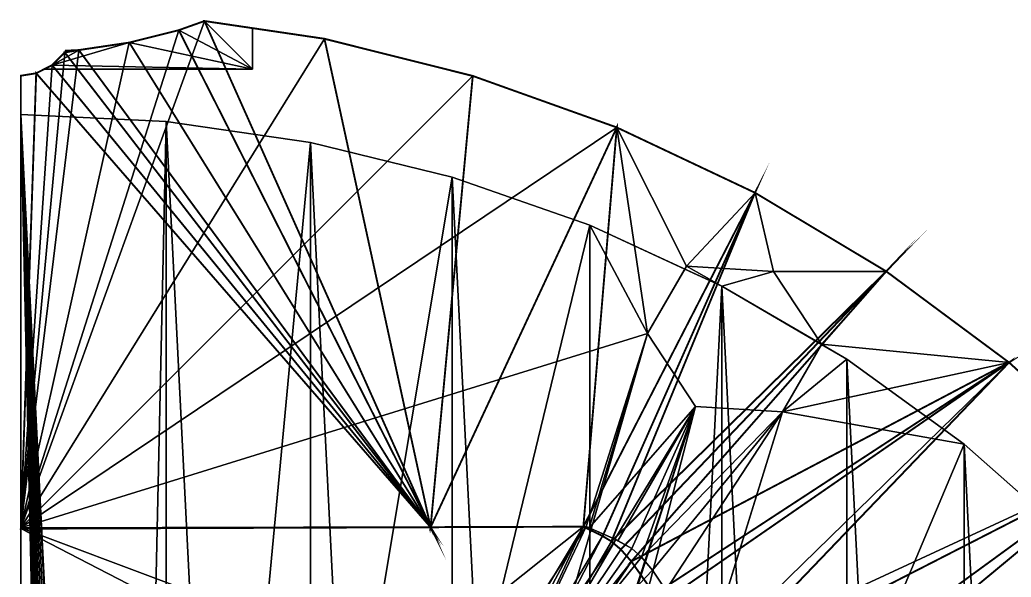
# Model space of a CAD drawing. Extents: x 4.6 to 28.8, y 0.1 to 46.7.
# Drawn here: x 4.85 to 19.71, y 38.3 to 46.66 of the extents above; entities that cross this region are included whole.
import ezdxf

# ---------------------------------------------------------------- set-up
doc = ezdxf.new("R2010")
doc.units = 0
doc.layers.get('0').update_dxf_attribs({"linetype": 'CONTINUOUS'})

msp = doc.modelspace()

# ---------------------------------------------------------------- linework, layer by layer
at = {"color": 252, "const_width": 0.0283}
for points in [[(7.235, 46.501), (7.62, 46.638), (11.008, 39.05), (7.235, 46.501)], [(9.418, 46.372), (11.008, 39.05), (7.62, 46.638), (9.418, 46.372)], [(6.494, 46.315), (7.235, 46.501), (11.008, 39.05), (6.494, 46.315)], [(11.64, 45.815), (11.008, 39.05), (9.418, 46.372), (11.64, 45.815)], [(5.541, 46.193), (5.738, 46.203), (5.528, 46.167), (5.541, 46.193)], [(5.738, 46.203), (11.008, 39.05), (5.528, 46.167), (5.738, 46.203)], [(6.494, 46.315), (11.008, 39.05), (5.738, 46.203), (6.494, 46.315)], [(5.338, 45.977), (5.528, 46.167), (11.008, 39.05), (5.338, 45.977)], [(5.099, 45.855), (5.338, 45.977), (11.008, 39.05), (5.099, 45.855)], [(4.868, 39.028), (5.099, 45.855), (11.008, 39.05), (4.868, 39.028)], [(4.868, 45.818), (5.099, 45.855), (4.868, 39.028), (4.868, 45.818)], [(13.798, 45.043), (11.008, 39.05), (11.64, 45.815), (13.798, 45.043)], [(11.008, 39.05), (13.798, 45.043), (13.297, 39.059), (11.008, 39.05)], [(15.869, 44.064), (13.297, 39.059), (13.798, 45.043), (15.869, 44.064)], [(13.297, 39.059), (15.869, 44.064), (13.586, 38.918), (13.297, 39.059)], [(13.586, 38.918), (15.869, 44.064), (13.717, 38.838), (13.586, 38.918)], [(15.869, 44.064), (17.835, 42.886), (13.717, 38.838), (15.869, 44.064)], [(13.858, 38.717), (13.717, 38.838), (17.835, 42.886), (13.858, 38.717)], [(14.016, 38.538), (13.858, 38.717), (17.835, 42.886), (14.016, 38.538)], [(17.835, 42.886), (19.675, 41.52), (14.016, 38.538), (17.835, 42.886)], [(14.361, 38.045), (14.016, 38.538), (19.675, 41.52), (14.361, 38.045)], [(14.454, 37.909), (19.675, 41.52), (15.136, 36.786), (14.454, 37.909)], [(14.361, 38.045), (19.675, 41.52), (14.454, 37.909), (14.361, 38.045)], [(21.373, 39.982), (15.136, 36.786), (19.675, 41.52), (21.373, 39.982)], [(15.695, 35.839), (21.373, 39.982), (15.922, 35.459), (15.695, 35.839)], [(15.136, 36.786), (21.373, 39.982), (15.695, 35.839), (15.136, 36.786)], [(22.912, 38.284), (15.922, 35.459), (21.373, 39.982), (22.912, 38.284)]]:
    msp.add_lwpolyline(points, dxfattribs=at)
at = {"color": 252}
for points in [[(7.235, 46.501, 85.616), (4.868, 39.043, 85.616), (7.62, 46.638, 85.616), (7.235, 46.501, 85.616)], [(9.418, 46.372, 85.616), (7.62, 46.638, 85.616), (4.868, 39.043, 85.616), (9.418, 46.372, 85.616)], [(6.494, 46.315, 85.616), (4.868, 39.043, 85.616), (7.235, 46.501, 85.616), (6.494, 46.315, 85.616)], [(6.494, 46.315, 16.324), (6.494, 46.315, 38.511), (7.235, 46.501, 38.511), (6.494, 46.315, 16.324)], [(6.494, 46.315, 77.834), (7.235, 46.501, 77.834), (8.338, 45.916, 77.834), (6.494, 46.315, 77.834)], [(7.235, 46.501, 85.616), (7.235, 46.501, 77.834), (6.494, 46.315, 85.616), (7.235, 46.501, 85.616)], [(6.494, 46.315, 77.834), (6.494, 46.315, 85.616), (7.235, 46.501, 77.834), (6.494, 46.315, 77.834)], [(6.494, 46.315, 69.268), (8.338, 45.916, 69.268), (7.235, 46.501, 69.268), (6.494, 46.315, 69.268)], [(6.494, 46.315, 16.324), (7.235, 46.501, 16.324), (8.338, 45.916, 16.324), (6.494, 46.315, 16.324)], [(6.494, 46.315, 16.324), (7.235, 46.501, 38.511), (7.235, 46.501, 16.324), (6.494, 46.315, 16.324)], [(6.494, 46.315, 7.758), (8.338, 45.916, 7.758), (7.235, 46.501, 7.758), (6.494, 46.315, 7.758)], [(6.494, 46.315, 0), (6.494, 46.315, 7.758), (7.235, 46.501, 0), (6.494, 46.315, 0)], [(7.235, 46.501, 7.758), (7.235, 46.501, 0), (6.494, 46.315, 7.758), (7.235, 46.501, 7.758)], [(6.494, 46.315, 69.268), (7.235, 46.501, 47.076), (6.494, 46.315, 47.076), (6.494, 46.315, 69.268)], [(6.494, 46.315, 47.076), (7.235, 46.501, 47.076), (8.338, 45.916, 47.076), (6.494, 46.315, 47.076)], [(6.494, 46.315, 38.511), (8.338, 45.916, 38.511), (7.235, 46.501, 38.511), (6.494, 46.315, 38.511)], [(7.235, 46.501, 69.268), (7.235, 46.501, 47.076), (6.494, 46.315, 69.268), (7.235, 46.501, 69.268)], [(7.235, 46.501, 77.834), (7.62, 46.638, 77.834), (8.338, 45.916, 77.834), (7.235, 46.501, 77.834)], [(7.235, 46.501, 77.834), (7.235, 46.501, 85.616), (7.62, 46.638, 85.616), (7.235, 46.501, 77.834)], [(7.235, 46.501, 77.834), (7.62, 46.638, 85.616), (7.62, 46.638, 77.834), (7.235, 46.501, 77.834)], [(7.235, 46.501, 69.268), (8.338, 45.916, 69.268), (7.62, 46.638, 69.268), (7.235, 46.501, 69.268)], [(7.235, 46.501, 16.324), (7.62, 46.638, 16.324), (8.338, 45.916, 16.324), (7.235, 46.501, 16.324)], [(7.235, 46.501, 38.511), (7.62, 46.638, 38.511), (7.235, 46.501, 16.324), (7.235, 46.501, 38.511)], [(7.62, 46.638, 16.324), (7.235, 46.501, 16.324), (7.62, 46.638, 38.511), (7.62, 46.638, 16.324)], [(7.235, 46.501, 7.758), (8.338, 45.916, 7.758), (7.62, 46.638, 7.758), (7.235, 46.501, 7.758)], [(7.235, 46.501, 0), (7.235, 46.501, 7.758), (7.62, 46.638, 7.758), (7.235, 46.501, 0)], [(7.62, 46.638, 7.758), (7.62, 46.638, 0), (7.235, 46.501, 0), (7.62, 46.638, 7.758)], [(7.62, 46.638, 69.268), (7.62, 46.638, 47.076), (7.235, 46.501, 47.076), (7.62, 46.638, 69.268)], [(7.235, 46.501, 47.076), (7.62, 46.638, 47.076), (8.338, 45.916, 47.076), (7.235, 46.501, 47.076)], [(7.235, 46.501, 38.511), (8.338, 45.916, 38.511), (7.62, 46.638, 38.511), (7.235, 46.501, 38.511)], [(7.235, 46.501, 47.076), (7.235, 46.501, 69.268), (7.62, 46.638, 69.268), (7.235, 46.501, 47.076)], [(8.338, 46.532, 38.511), (7.62, 46.638, 38.511), (8.338, 45.916, 38.511), (8.338, 46.532, 38.511)], [(7.62, 46.638, 38.511), (9.418, 46.372, 19.128), (7.62, 46.638, 16.324), (7.62, 46.638, 38.511)], [(8.338, 46.532, 16.324), (7.62, 46.638, 16.324), (9.418, 46.372, 19.128), (8.338, 46.532, 16.324)], [(9.418, 46.372, 0), (7.62, 46.638, 0), (8.338, 46.532, 7.758), (9.418, 46.372, 0)], [(7.62, 46.638, 7.758), (8.338, 46.532, 7.758), (7.62, 46.638, 0), (7.62, 46.638, 7.758)], [(9.418, 46.372, 85.616), (8.338, 46.532, 77.834), (7.62, 46.638, 85.616), (9.418, 46.372, 85.616)], [(7.62, 46.638, 77.834), (7.62, 46.638, 85.616), (8.338, 46.532, 77.834), (7.62, 46.638, 77.834)], [(7.62, 46.638, 69.268), (8.338, 46.532, 69.268), (9.418, 46.372, 51.008), (7.62, 46.638, 69.268)], [(8.338, 46.532, 77.834), (8.338, 45.916, 77.834), (7.62, 46.638, 77.834), (8.338, 46.532, 77.834)], [(8.338, 46.532, 69.268), (7.62, 46.638, 69.268), (8.338, 45.916, 69.268), (8.338, 46.532, 69.268)], [(8.338, 46.532, 16.324), (8.338, 45.916, 16.324), (7.62, 46.638, 16.324), (8.338, 46.532, 16.324)], [(8.338, 46.532, 7.758), (7.62, 46.638, 7.758), (8.338, 45.916, 7.758), (8.338, 46.532, 7.758)], [(7.62, 46.638, 69.268), (9.418, 46.372, 51.008), (7.62, 46.638, 47.076), (7.62, 46.638, 69.268)], [(8.338, 46.532, 47.076), (7.62, 46.638, 47.076), (9.418, 46.372, 51.008), (8.338, 46.532, 47.076)], [(8.338, 46.532, 38.511), (9.418, 46.372, 19.128), (7.62, 46.638, 38.511), (8.338, 46.532, 38.511)], [(8.338, 46.532, 47.076), (8.338, 45.916, 47.076), (7.62, 46.638, 47.076), (8.338, 46.532, 47.076)], [(8.338, 46.532, 16.324), (9.418, 46.372, 19.128), (8.338, 46.532, 7.758), (8.338, 46.532, 16.324)], [(9.418, 46.372, 0), (8.338, 46.532, 7.758), (9.418, 46.372, 19.128), (9.418, 46.372, 0)], [(9.418, 46.372, 51.008), (8.338, 46.532, 69.268), (9.418, 46.372, 85.616), (9.418, 46.372, 51.008)], [(8.338, 46.532, 77.834), (9.418, 46.372, 85.616), (8.338, 46.532, 69.268), (8.338, 46.532, 77.834)], [(8.338, 45.916, 77.834), (8.338, 46.532, 77.834), (8.338, 45.916, 69.268), (8.338, 45.916, 77.834)], [(8.338, 46.532, 69.268), (8.338, 45.916, 69.268), (8.338, 46.532, 77.834), (8.338, 46.532, 69.268)], [(8.338, 46.532, 7.758), (8.338, 45.916, 7.758), (8.338, 45.916, 16.324), (8.338, 46.532, 7.758)], [(8.338, 46.532, 7.758), (8.338, 45.916, 16.324), (8.338, 46.532, 16.324), (8.338, 46.532, 7.758)], [(8.338, 46.532, 38.511), (8.338, 46.532, 47.076), (9.418, 46.372, 51.008), (8.338, 46.532, 38.511)], [(9.418, 46.372, 19.128), (8.338, 46.532, 38.511), (9.418, 46.372, 51.008), (9.418, 46.372, 19.128)], [(8.338, 46.532, 38.511), (8.338, 45.916, 38.511), (8.338, 45.916, 47.076), (8.338, 46.532, 38.511)], [(8.338, 46.532, 38.511), (8.338, 45.916, 47.076), (8.338, 46.532, 47.076), (8.338, 46.532, 38.511)], [(11.64, 45.815, 85.616), (9.418, 46.372, 85.616), (4.868, 39.043, 85.616), (11.64, 45.815, 85.616)], [(9.418, 46.372, 0), (9.418, 46.372, 19.128), (11.64, 45.815, 0), (9.418, 46.372, 0)], [(9.418, 46.372, 85.616), (11.64, 45.815, 85.616), (9.418, 46.372, 51.008), (9.418, 46.372, 85.616)], [(11.64, 45.815, 85.616), (11.64, 45.815, 0), (9.418, 46.372, 51.008), (11.64, 45.815, 85.616)], [(9.418, 46.372, 19.128), (9.418, 46.372, 51.008), (11.64, 45.815, 0), (9.418, 46.372, 19.128)], [(6.494, 46.315, 85.616), (5.738, 46.203, 85.616), (4.868, 39.043, 85.616), (6.494, 46.315, 85.616)], [(5.738, 46.203, 85.616), (5.528, 46.167, 85.616), (4.868, 39.043, 85.616), (5.738, 46.203, 85.616)], [(5.738, 46.203, 38.511), (5.338, 45.977, 38.511), (6.494, 46.315, 38.511), (5.738, 46.203, 38.511)], [(8.338, 45.916, 77.834), (5.338, 45.977, 77.834), (6.494, 46.315, 77.834), (8.338, 45.916, 77.834)], [(6.494, 46.315, 77.834), (5.338, 45.977, 77.834), (5.738, 46.203, 77.834), (6.494, 46.315, 77.834)], [(8.338, 45.916, 69.268), (6.494, 46.315, 69.268), (5.338, 45.977, 69.268), (8.338, 45.916, 69.268)], [(5.738, 46.203, 69.268), (5.338, 45.977, 69.268), (6.494, 46.315, 69.268), (5.738, 46.203, 69.268)], [(5.738, 46.203, 16.324), (6.494, 46.315, 16.324), (5.338, 45.977, 16.324), (5.738, 46.203, 16.324)], [(8.338, 45.916, 16.324), (5.338, 45.977, 16.324), (6.494, 46.315, 16.324), (8.338, 45.916, 16.324)], [(8.338, 45.916, 7.758), (6.494, 46.315, 7.758), (5.338, 45.977, 7.758), (8.338, 45.916, 7.758)], [(5.738, 46.203, 7.758), (5.338, 45.977, 7.758), (6.494, 46.315, 7.758), (5.738, 46.203, 7.758)], [(8.338, 45.916, 47.076), (5.338, 45.977, 47.076), (6.494, 46.315, 47.076), (8.338, 45.916, 47.076)], [(6.494, 46.315, 47.076), (5.338, 45.977, 47.076), (5.738, 46.203, 47.076), (6.494, 46.315, 47.076)], [(8.338, 45.916, 38.511), (6.494, 46.315, 38.511), (5.338, 45.977, 38.511), (8.338, 45.916, 38.511)], [(5.528, 46.167, 77.834), (5.738, 46.203, 77.834), (5.338, 45.977, 77.834), (5.528, 46.167, 77.834)], [(5.528, 46.167, 69.268), (5.338, 45.977, 69.268), (5.738, 46.203, 69.268), (5.528, 46.167, 69.268)], [(5.528, 46.167, 16.324), (5.738, 46.203, 16.324), (5.338, 45.977, 16.324), (5.528, 46.167, 16.324)], [(5.528, 46.167, 7.758), (5.338, 45.977, 7.758), (5.738, 46.203, 7.758), (5.528, 46.167, 7.758)], [(5.528, 46.167, 47.076), (5.738, 46.203, 47.076), (5.338, 45.977, 47.076), (5.528, 46.167, 47.076)], [(5.528, 46.167, 38.511), (5.338, 45.977, 38.511), (5.738, 46.203, 38.511), (5.528, 46.167, 38.511)], [(5.738, 46.203, 85.616), (5.541, 46.193, 85.616), (5.528, 46.167, 85.616), (5.738, 46.203, 85.616)], [(5.528, 46.167, 77.834), (5.541, 46.193, 77.834), (5.738, 46.203, 77.834), (5.528, 46.167, 77.834)], [(5.541, 46.193, 69.268), (5.528, 46.167, 69.268), (5.738, 46.203, 69.268), (5.541, 46.193, 69.268)], [(5.541, 46.193, 16.324), (5.738, 46.203, 16.324), (5.528, 46.167, 16.324), (5.541, 46.193, 16.324)], [(5.541, 46.193, 7.758), (5.528, 46.167, 7.758), (5.738, 46.203, 7.758), (5.541, 46.193, 7.758)], [(5.528, 46.167, 47.076), (5.541, 46.193, 47.076), (5.738, 46.203, 47.076), (5.528, 46.167, 47.076)], [(5.541, 46.193, 38.511), (5.528, 46.167, 38.511), (5.738, 46.203, 38.511), (5.541, 46.193, 38.511)], [(5.541, 46.193, 85.616), (5.738, 46.203, 85.616), (5.541, 46.193, 77.834), (5.541, 46.193, 85.616)], [(5.738, 46.203, 77.834), (5.541, 46.193, 77.834), (5.738, 46.203, 85.616), (5.738, 46.203, 77.834)], [(5.541, 46.193, 38.511), (5.738, 46.203, 38.511), (5.541, 46.193, 16.324), (5.541, 46.193, 38.511)], [(5.738, 46.203, 16.324), (5.541, 46.193, 16.324), (5.738, 46.203, 38.511), (5.738, 46.203, 16.324)], [(5.541, 46.193, 0), (5.541, 46.193, 7.758), (5.738, 46.203, 7.758), (5.541, 46.193, 0)], [(5.541, 46.193, 0), (5.738, 46.203, 7.758), (5.738, 46.203, 0), (5.541, 46.193, 0)], [(5.541, 46.193, 69.268), (5.738, 46.203, 47.076), (5.541, 46.193, 47.076), (5.541, 46.193, 69.268)], [(5.738, 46.203, 47.076), (5.541, 46.193, 69.268), (5.738, 46.203, 69.268), (5.738, 46.203, 47.076)], [(6.494, 46.315, 38.511), (6.494, 46.315, 16.324), (5.738, 46.203, 38.511), (6.494, 46.315, 38.511)], [(5.738, 46.203, 16.324), (5.738, 46.203, 38.511), (6.494, 46.315, 16.324), (5.738, 46.203, 16.324)], [(5.738, 46.203, 77.834), (5.738, 46.203, 85.616), (6.494, 46.315, 77.834), (5.738, 46.203, 77.834)], [(5.738, 46.203, 85.616), (6.494, 46.315, 85.616), (6.494, 46.315, 77.834), (5.738, 46.203, 85.616)], [(6.494, 46.315, 0), (5.738, 46.203, 7.758), (6.494, 46.315, 7.758), (6.494, 46.315, 0)], [(5.738, 46.203, 0), (5.738, 46.203, 7.758), (6.494, 46.315, 0), (5.738, 46.203, 0)], [(5.738, 46.203, 69.268), (6.494, 46.315, 69.268), (5.738, 46.203, 47.076), (5.738, 46.203, 69.268)], [(6.494, 46.315, 47.076), (5.738, 46.203, 47.076), (6.494, 46.315, 69.268), (6.494, 46.315, 47.076)], [(5.338, 45.977, 85.616), (4.868, 39.043, 85.616), (5.528, 46.167, 85.616), (5.338, 45.977, 85.616)], [(5.338, 45.977, 85.616), (5.528, 46.167, 85.616), (5.338, 45.977, 77.834), (5.338, 45.977, 85.616)], [(5.528, 46.167, 77.834), (5.338, 45.977, 77.834), (5.528, 46.167, 85.616), (5.528, 46.167, 77.834)], [(5.338, 45.977, 38.511), (5.528, 46.167, 38.511), (5.338, 45.977, 16.324), (5.338, 45.977, 38.511)], [(5.528, 46.167, 38.511), (5.528, 46.167, 16.324), (5.338, 45.977, 16.324), (5.528, 46.167, 38.511)], [(5.528, 46.167, 7.758), (5.528, 46.167, 0), (5.338, 45.977, 7.758), (5.528, 46.167, 7.758)], [(5.338, 45.977, 7.758), (5.528, 46.167, 0), (5.338, 45.977, 0), (5.338, 45.977, 7.758)], [(5.338, 45.977, 47.076), (5.338, 45.977, 69.268), (5.528, 46.167, 69.268), (5.338, 45.977, 47.076)], [(5.528, 46.167, 69.268), (5.528, 46.167, 47.076), (5.338, 45.977, 47.076), (5.528, 46.167, 69.268)], [(5.528, 46.167, 77.834), (5.528, 46.167, 85.616), (5.541, 46.193, 77.834), (5.528, 46.167, 77.834)], [(5.541, 46.193, 85.616), (5.541, 46.193, 77.834), (5.528, 46.167, 85.616), (5.541, 46.193, 85.616)], [(5.541, 46.193, 38.511), (5.541, 46.193, 16.324), (5.528, 46.167, 38.511), (5.541, 46.193, 38.511)], [(5.528, 46.167, 16.324), (5.528, 46.167, 38.511), (5.541, 46.193, 16.324), (5.528, 46.167, 16.324)], [(5.528, 46.167, 0), (5.528, 46.167, 7.758), (5.541, 46.193, 0), (5.528, 46.167, 0)], [(5.541, 46.193, 7.758), (5.541, 46.193, 0), (5.528, 46.167, 7.758), (5.541, 46.193, 7.758)], [(5.541, 46.193, 69.268), (5.541, 46.193, 47.076), (5.528, 46.167, 47.076), (5.541, 46.193, 69.268)], [(5.541, 46.193, 69.268), (5.528, 46.167, 47.076), (5.528, 46.167, 69.268), (5.541, 46.193, 69.268)], [(5.099, 45.855, 85.616), (4.868, 39.043, 85.616), (5.338, 45.977, 85.616), (5.099, 45.855, 85.616)], [(5.338, 45.977, 69.268), (5.099, 45.855, 54.196), (5.218, 45.916, 69.268), (5.338, 45.977, 69.268)], [(5.338, 45.977, 38.511), (5.099, 45.855, 38.256), (5.218, 45.916, 38.511), (5.338, 45.977, 38.511)], [(5.099, 45.855, 85.616), (5.338, 45.977, 85.616), (5.218, 45.916, 77.834), (5.099, 45.855, 85.616)], [(5.338, 45.977, 16.324), (5.218, 45.916, 16.324), (5.099, 45.855, 38.256), (5.338, 45.977, 16.324)], [(5.099, 45.855, 0), (5.218, 45.916, 7.758), (5.338, 45.977, 0), (5.099, 45.855, 0)], [(5.338, 45.977, 47.076), (5.099, 45.855, 54.196), (5.338, 45.977, 69.268), (5.338, 45.977, 47.076)], [(5.338, 45.977, 16.324), (5.099, 45.855, 38.256), (5.338, 45.977, 38.511), (5.338, 45.977, 16.324)], [(5.218, 45.916, 47.076), (5.099, 45.855, 54.196), (5.338, 45.977, 47.076), (5.218, 45.916, 47.076)], [(5.099, 45.855, 54.196), (5.099, 45.855, 85.616), (5.218, 45.916, 69.268), (5.099, 45.855, 54.196)], [(5.218, 45.916, 7.758), (5.099, 45.855, 0), (5.218, 45.916, 16.324), (5.218, 45.916, 7.758)], [(5.218, 45.916, 77.834), (5.218, 45.916, 69.268), (5.099, 45.855, 85.616), (5.218, 45.916, 77.834)], [(5.099, 45.855, 54.196), (5.218, 45.916, 47.076), (5.099, 45.855, 38.256), (5.099, 45.855, 54.196)], [(5.099, 45.855, 38.256), (5.218, 45.916, 16.324), (5.099, 45.855, 0), (5.099, 45.855, 38.256)], [(5.218, 45.916, 38.511), (5.099, 45.855, 38.256), (5.218, 45.916, 47.076), (5.218, 45.916, 38.511)], [(5.218, 45.916, 77.834), (5.338, 45.977, 77.834), (8.338, 45.916, 77.834), (5.218, 45.916, 77.834)], [(5.338, 45.977, 77.834), (5.218, 45.916, 77.834), (5.338, 45.977, 85.616), (5.338, 45.977, 77.834)], [(8.338, 45.916, 69.268), (5.338, 45.977, 69.268), (5.218, 45.916, 69.268), (8.338, 45.916, 69.268)], [(5.218, 45.916, 16.324), (5.338, 45.977, 16.324), (8.338, 45.916, 16.324), (5.218, 45.916, 16.324)], [(8.338, 45.916, 7.758), (5.338, 45.977, 7.758), (5.218, 45.916, 7.758), (8.338, 45.916, 7.758)], [(5.338, 45.977, 7.758), (5.338, 45.977, 0), (5.218, 45.916, 7.758), (5.338, 45.977, 7.758)], [(5.218, 45.916, 47.076), (5.338, 45.977, 47.076), (8.338, 45.916, 47.076), (5.218, 45.916, 47.076)], [(8.338, 45.916, 38.511), (5.338, 45.977, 38.511), (5.218, 45.916, 38.511), (8.338, 45.916, 38.511)], [(8.338, 45.916, 77.834), (8.338, 45.916, 69.268), (5.218, 45.916, 77.834), (8.338, 45.916, 77.834)], [(5.218, 45.916, 69.268), (5.218, 45.916, 77.834), (8.338, 45.916, 69.268), (5.218, 45.916, 69.268)], [(5.218, 45.916, 16.324), (8.338, 45.916, 16.324), (5.218, 45.916, 7.758), (5.218, 45.916, 16.324)], [(8.338, 45.916, 7.758), (5.218, 45.916, 7.758), (8.338, 45.916, 16.324), (8.338, 45.916, 7.758)], [(8.338, 45.916, 38.511), (5.218, 45.916, 38.511), (5.218, 45.916, 47.076), (8.338, 45.916, 38.511)], [(8.338, 45.916, 38.511), (5.218, 45.916, 47.076), (8.338, 45.916, 47.076), (8.338, 45.916, 38.511)], [(5.099, 45.855, 54.196), (4.868, 45.818, 85.616), (5.099, 45.855, 85.616), (5.099, 45.855, 54.196)], [(5.099, 45.855, 0), (4.868, 45.818, 0), (5.099, 45.855, 38.256), (5.099, 45.855, 0)], [(4.868, 45.818, 85.616), (4.868, 39.043, 85.616), (5.099, 45.855, 85.616), (4.868, 45.818, 85.616)], [(5.099, 45.855, 38.256), (4.868, 45.818, 85.616), (5.099, 45.855, 54.196), (5.099, 45.855, 38.256)], [(4.868, 45.818, 85.616), (5.099, 45.855, 38.256), (4.868, 45.818, 0), (4.868, 45.818, 85.616)], [(4.868, 45.235, 83.671), (4.868, 39.043, 85.045), (4.868, 45.818, 85.616), (4.868, 45.235, 83.671)], [(4.868, 39.043, 85.616), (4.868, 45.818, 85.616), (4.868, 39.043, 85.045), (4.868, 39.043, 85.616)], [(4.868, 45.235, 1.943), (4.868, 45.818, 0), (4.868, 39.029, 0.784), (4.868, 45.235, 1.943)], [(4.868, 39.028, 0), (4.868, 39.029, 0.784), (4.868, 45.818, 0), (4.868, 39.028, 0)], [(4.868, 45.818, 85.616), (4.868, 45.818, 0), (4.868, 45.235, 83.671), (4.868, 45.818, 85.616)], [(4.868, 45.235, 1.943), (4.868, 45.235, 83.671), (4.868, 45.818, 0), (4.868, 45.235, 1.943)], [(13.798, 45.043, 85.616), (11.64, 45.815, 85.616), (4.868, 39.043, 85.616), (13.798, 45.043, 85.616)], [(13.798, 45.043, 85.616), (13.798, 45.043, 0), (11.64, 45.815, 85.616), (13.798, 45.043, 85.616)], [(11.64, 45.815, 85.616), (13.798, 45.043, 0), (11.64, 45.815, 0), (11.64, 45.815, 85.616)], [(4.868, 45.235, 83.671), (4.868, 45.235, 1.943), (7.047, 45.131, 83.671), (4.868, 45.235, 83.671)], [(4.868, 45.235, 83.671), (4.868, 1.707, 83.671), (4.868, 22.53, 85.045), (4.868, 45.235, 83.671)], [(4.868, 45.235, 83.671), (4.868, 22.53, 85.045), (4.868, 31.289, 85.045), (4.868, 45.235, 83.671)], [(4.868, 45.235, 83.671), (4.868, 31.289, 85.045), (4.868, 33.549, 85.045), (4.868, 45.235, 83.671)], [(4.868, 45.235, 83.671), (4.868, 33.549, 85.045), (4.868, 35.823, 85.045), (4.868, 45.235, 83.671)], [(4.868, 45.235, 83.671), (4.868, 35.823, 85.045), (4.868, 36.444, 85.045), (4.868, 45.235, 83.671)], [(4.868, 45.235, 83.671), (4.868, 36.444, 85.045), (4.868, 39.043, 85.045), (4.868, 45.235, 83.671)], [(4.868, 45.235, 1.943), (4.868, 39.029, 0.784), (4.868, 36.415, 0.784), (4.868, 45.235, 1.943)], [(4.868, 45.235, 1.943), (4.868, 36.415, 0.784), (4.868, 35.828, 0.784), (4.868, 45.235, 1.943)], [(4.868, 45.235, 1.943), (4.868, 35.828, 0.784), (4.868, 33.569, 0.784), (4.868, 45.235, 1.943)], [(4.868, 45.235, 1.943), (4.868, 33.569, 0.784), (4.868, 31.232, 0.784), (4.868, 45.235, 1.943)], [(4.868, 26.569, 0.784), (4.868, 24.373, 0.784), (4.868, 45.235, 1.943), (4.868, 26.569, 0.784)], [(4.868, 1.707, 1.943), (4.868, 45.235, 1.943), (4.868, 24.373, 0.784), (4.868, 1.707, 1.943)], [(4.868, 31.232, 0.784), (4.868, 26.569, 0.784), (4.868, 45.235, 1.943), (4.868, 31.232, 0.784)], [(4.868, 1.707, 1.943), (7.047, 1.811, 1.943), (4.868, 45.235, 1.943), (4.868, 1.707, 1.943)], [(4.868, 45.235, 1.943), (7.047, 1.811, 1.943), (7.047, 45.131, 1.943), (4.868, 45.235, 1.943)], [(7.047, 45.131, 1.943), (7.047, 45.131, 83.671), (4.868, 45.235, 1.943), (7.047, 45.131, 1.943)], [(5.912, 14.018, 83.671), (4.868, 45.235, 83.671), (6.014, 14.218, 83.671), (5.912, 14.018, 83.671)], [(6.127, 14.379, 83.671), (6.014, 14.218, 83.671), (4.868, 45.235, 83.671), (6.127, 14.379, 83.671)], [(6.247, 14.495, 83.671), (4.868, 45.235, 83.671), (6.372, 14.567, 83.671), (6.247, 14.495, 83.671)], [(4.868, 45.235, 83.671), (5.912, 14.018, 83.671), (5.821, 13.781, 83.671), (4.868, 45.235, 83.671)], [(5.683, 13.218, 83.671), (4.868, 45.235, 83.671), (5.744, 13.512, 83.671), (5.683, 13.218, 83.671)], [(5.821, 13.781, 83.671), (5.744, 13.512, 83.671), (4.868, 45.235, 83.671), (5.821, 13.781, 83.671)], [(4.868, 45.235, 83.671), (5.683, 13.218, 83.671), (5.638, 12.905, 83.671), (4.868, 45.235, 83.671)], [(4.868, 45.235, 83.671), (5.638, 12.905, 83.671), (5.611, 12.578, 83.671), (4.868, 45.235, 83.671)], [(4.868, 45.235, 83.671), (5.611, 12.578, 83.671), (5.602, 12.244, 83.671), (4.868, 45.235, 83.671)], [(4.868, 45.235, 83.671), (5.602, 12.244, 83.671), (4.868, 1.707, 83.671), (4.868, 45.235, 83.671)], [(4.868, 45.235, 83.671), (7.047, 45.131, 83.671), (6.372, 14.567, 83.671), (4.868, 45.235, 83.671)], [(6.247, 14.495, 83.671), (6.127, 14.379, 83.671), (4.868, 45.235, 83.671), (6.247, 14.495, 83.671)], [(4.868, 39.043, 85.616), (14.258, 41.952, 85.616), (13.798, 45.043, 85.616), (4.868, 39.043, 85.616)], [(7.047, 45.131, 83.671), (9.211, 44.817, 83.671), (6.372, 14.567, 83.671), (7.047, 45.131, 83.671)], [(9.211, 2.125, 1.943), (7.047, 45.131, 1.943), (7.047, 1.811, 1.943), (9.211, 2.125, 1.943)], [(7.047, 45.131, 1.943), (9.211, 2.125, 1.943), (9.211, 44.817, 1.943), (7.047, 45.131, 1.943)], [(9.211, 44.817, 1.943), (9.211, 44.817, 83.671), (7.047, 45.131, 1.943), (9.211, 44.817, 1.943)], [(7.047, 45.131, 83.671), (7.047, 45.131, 1.943), (9.211, 44.817, 83.671), (7.047, 45.131, 83.671)], [(15.869, 44.064, 0), (13.798, 45.043, 85.616), (15.869, 44.064, 85.616), (15.869, 44.064, 0)], [(13.798, 45.043, 85.616), (15.869, 44.064, 0), (13.798, 45.043, 0), (13.798, 45.043, 85.616)], [(14.843, 42.964, 85.616), (13.798, 45.043, 85.616), (14.258, 41.952, 85.616), (14.843, 42.964, 85.616)], [(15.869, 44.064, 85.616), (13.798, 45.043, 85.616), (14.843, 42.964, 85.616), (15.869, 44.064, 85.616)], [(9.211, 44.817, 83.671), (11.333, 44.298, 83.671), (6.372, 14.567, 83.671), (9.211, 44.817, 83.671)], [(9.211, 44.817, 1.943), (11.333, 2.644, 1.943), (11.333, 44.298, 1.943), (9.211, 44.817, 1.943)], [(11.333, 2.644, 1.943), (9.211, 44.817, 1.943), (9.211, 2.125, 1.943), (11.333, 2.644, 1.943)], [(11.333, 44.298, 1.943), (11.333, 44.298, 83.671), (9.211, 44.817, 1.943), (11.333, 44.298, 1.943)], [(9.211, 44.817, 83.671), (9.211, 44.817, 1.943), (11.333, 44.298, 83.671), (9.211, 44.817, 83.671)], [(11.333, 44.298, 83.671), (13.393, 43.579, 83.671), (6.372, 14.567, 83.671), (11.333, 44.298, 83.671)], [(13.393, 3.363, 1.943), (11.333, 44.298, 1.943), (11.333, 2.644, 1.943), (13.393, 3.363, 1.943)], [(11.333, 44.298, 1.943), (13.393, 3.363, 1.943), (13.393, 43.579, 1.943), (11.333, 44.298, 1.943)], [(11.333, 44.298, 83.671), (11.333, 44.298, 1.943), (13.393, 43.579, 1.943), (11.333, 44.298, 83.671)], [(11.333, 44.298, 83.671), (13.393, 43.579, 1.943), (13.393, 43.579, 83.671), (11.333, 44.298, 83.671)], [(14.843, 42.964, 85.616), (16.147, 42.886, 85.616), (15.869, 44.064, 85.616), (14.843, 42.964, 85.616)], [(15.869, 44.064, 85.616), (17.835, 42.886, 85.616), (15.869, 44.064, 0), (15.869, 44.064, 85.616)], [(17.835, 42.886, 0), (15.869, 44.064, 0), (17.835, 42.886, 85.616), (17.835, 42.886, 0)], [(17.835, 42.886, 85.616), (15.869, 44.064, 85.616), (16.147, 42.886, 85.616), (17.835, 42.886, 85.616)], [(14.258, 41.952, 83.671), (6.372, 14.567, 83.671), (13.393, 43.579, 83.671), (14.258, 41.952, 83.671)], [(14.818, 42.92, 83.671), (13.393, 43.579, 83.671), (14.818, 42.92, 83.288), (14.818, 42.92, 83.671)], [(14.818, 42.92, 83.671), (14.258, 41.952, 83.671), (13.393, 43.579, 83.671), (14.818, 42.92, 83.671)], [(13.393, 43.579, 1.943), (13.393, 3.363, 1.943), (15.37, 42.665, 1.943), (13.393, 43.579, 1.943)], [(13.393, 43.579, 83.671), (13.393, 43.579, 1.943), (14.818, 42.92, 83.288), (13.393, 43.579, 83.671)], [(15.37, 42.665, 1.943), (14.818, 42.92, 83.288), (13.393, 43.579, 1.943), (15.37, 42.665, 1.943)], [(14.843, 42.964, 85.616), (14.258, 41.952, 85.616), (14.818, 42.92, 83.671), (14.843, 42.964, 85.616)], [(14.843, 42.964, 83.288), (14.818, 42.92, 83.671), (14.818, 42.92, 83.288), (14.843, 42.964, 83.288)], [(14.818, 42.92, 83.288), (15.37, 42.665, 83.288), (14.843, 42.964, 83.288), (14.818, 42.92, 83.288)], [(14.843, 42.964, 83.288), (14.843, 42.964, 85.616), (14.818, 42.92, 83.671), (14.843, 42.964, 83.288)], [(16.147, 42.886, 83.288), (14.843, 42.964, 83.288), (15.37, 42.665, 83.288), (16.147, 42.886, 83.288)], [(16.147, 42.886, 83.288), (16.147, 42.886, 85.616), (14.843, 42.964, 85.616), (16.147, 42.886, 83.288)], [(16.147, 42.886, 83.288), (14.843, 42.964, 85.616), (14.843, 42.964, 83.288), (16.147, 42.886, 83.288)], [(14.258, 41.952, 83.671), (14.818, 42.92, 83.671), (14.258, 41.952, 85.616), (14.258, 41.952, 83.671)], [(15.37, 42.665, 1.943), (15.37, 42.665, 83.288), (14.818, 42.92, 83.288), (15.37, 42.665, 1.943)], [(16.867, 41.795, 83.288), (16.147, 42.886, 83.288), (15.37, 42.665, 83.288), (16.867, 41.795, 83.288)], [(16.867, 41.795, 85.616), (16.147, 42.886, 85.616), (16.867, 41.795, 83.288), (16.867, 41.795, 85.616)], [(16.147, 42.886, 83.288), (16.867, 41.795, 83.288), (16.147, 42.886, 85.616), (16.147, 42.886, 83.288)], [(16.147, 42.886, 85.616), (16.867, 41.795, 85.616), (17.835, 42.886, 85.616), (16.147, 42.886, 85.616)], [(19.675, 41.52, 85.616), (17.835, 42.886, 85.616), (16.867, 41.795, 85.616), (19.675, 41.52, 85.616)], [(17.835, 42.886, 0), (17.835, 42.886, 85.616), (19.675, 41.52, 0), (17.835, 42.886, 0)], [(19.675, 41.52, 85.616), (19.675, 41.52, 0), (17.835, 42.886, 85.616), (19.675, 41.52, 85.616)], [(15.37, 4.276, 1.943), (15.37, 42.665, 1.943), (13.393, 3.363, 1.943), (15.37, 4.276, 1.943)], [(15.37, 42.665, 1.943), (17.246, 5.374, 1.943), (17.246, 41.568, 1.943), (15.37, 42.665, 1.943)], [(17.246, 5.374, 1.943), (15.37, 42.665, 1.943), (15.37, 4.276, 1.943), (17.246, 5.374, 1.943)], [(15.37, 42.665, 83.288), (15.37, 42.665, 1.943), (16.865, 41.791, 83.288), (15.37, 42.665, 83.288)], [(16.865, 41.791, 83.288), (16.867, 41.795, 83.288), (15.37, 42.665, 83.288), (16.865, 41.791, 83.288)], [(17.246, 41.568, 1.943), (16.865, 41.791, 83.288), (15.37, 42.665, 1.943), (17.246, 41.568, 1.943)], [(4.868, 39.043, 85.616), (13.337, 39.059, 85.616), (14.258, 41.952, 85.616), (4.868, 39.043, 85.616)], [(14.978, 40.861, 83.671), (6.372, 14.567, 83.671), (14.258, 41.952, 83.671), (14.978, 40.861, 83.671)], [(13.337, 39.059, 85.616), (13.382, 39.039, 85.616), (14.258, 41.952, 85.616), (13.337, 39.059, 85.616)], [(14.978, 40.861, 85.616), (14.258, 41.952, 85.616), (13.382, 39.039, 85.616), (14.978, 40.861, 85.616)], [(14.258, 41.952, 83.671), (14.258, 41.952, 85.616), (14.978, 40.861, 85.616), (14.258, 41.952, 83.671)], [(14.258, 41.952, 83.671), (14.978, 40.861, 85.616), (14.978, 40.861, 83.671), (14.258, 41.952, 83.671)], [(16.867, 41.795, 85.616), (16.865, 41.791, 83.671), (16.283, 40.782, 85.616), (16.867, 41.795, 85.616)], [(16.867, 41.795, 85.616), (16.283, 40.782, 85.616), (19.675, 41.52, 85.616), (16.867, 41.795, 85.616)], [(16.865, 41.791, 83.671), (17.246, 41.568, 83.671), (16.283, 40.782, 83.671), (16.865, 41.791, 83.671)], [(16.283, 40.782, 83.671), (16.283, 40.782, 85.616), (16.865, 41.791, 83.671), (16.283, 40.782, 83.671)], [(16.867, 41.795, 83.288), (16.865, 41.791, 83.288), (16.865, 41.791, 83.671), (16.867, 41.795, 83.288)], [(16.867, 41.795, 85.616), (16.867, 41.795, 83.288), (16.865, 41.791, 83.671), (16.867, 41.795, 85.616)], [(17.246, 41.568, 1.943), (17.246, 41.568, 83.671), (16.865, 41.791, 83.288), (17.246, 41.568, 1.943)], [(16.865, 41.791, 83.671), (16.865, 41.791, 83.288), (17.246, 41.568, 83.671), (16.865, 41.791, 83.671)], [(19.675, 41.52, 85.616), (16.283, 40.782, 85.616), (15.139, 37.09, 85.616), (19.675, 41.52, 85.616)], [(21.373, 39.982, 85.616), (19.675, 41.52, 85.616), (15.139, 37.09, 85.616), (21.373, 39.982, 85.616)], [(19.004, 40.295, 83.671), (16.283, 40.782, 83.671), (17.246, 41.568, 83.671), (19.004, 40.295, 83.671)], [(19.004, 6.647, 1.943), (17.246, 41.568, 1.943), (17.246, 5.374, 1.943), (19.004, 6.647, 1.943)], [(17.246, 41.568, 1.943), (19.004, 40.295, 83.671), (17.246, 41.568, 83.671), (17.246, 41.568, 1.943)], [(17.246, 41.568, 1.943), (19.004, 40.295, 1.943), (19.004, 40.295, 83.671), (17.246, 41.568, 1.943)], [(17.246, 41.568, 1.943), (19.004, 6.647, 1.943), (19.004, 40.295, 1.943), (17.246, 41.568, 1.943)], [(19.675, 41.52, 0), (19.675, 41.52, 85.616), (21.373, 39.982, 0), (19.675, 41.52, 0)], [(21.373, 39.982, 85.616), (21.373, 39.982, 0), (19.675, 41.52, 85.616), (21.373, 39.982, 85.616)], [(6.372, 14.567, 83.671), (14.978, 40.861, 83.671), (6.5, 14.59, 83.671), (6.372, 14.567, 83.671)], [(6.5, 14.59, 83.671), (14.978, 40.861, 83.671), (8.177, 14.59, 83.671), (6.5, 14.59, 83.671)], [(16.283, 40.782, 83.671), (8.177, 14.59, 83.671), (14.978, 40.861, 83.671), (16.283, 40.782, 83.671)], [(13.382, 39.039, 85.616), (13.771, 38.869, 85.616), (14.978, 40.861, 85.616), (13.382, 39.039, 85.616)], [(13.771, 38.869, 85.616), (13.813, 38.847, 85.616), (14.978, 40.861, 85.616), (13.771, 38.869, 85.616)], [(13.813, 38.847, 85.616), (14.023, 38.734, 85.616), (14.978, 40.861, 85.616), (13.813, 38.847, 85.616)], [(14.023, 38.734, 85.616), (14.168, 38.604, 85.616), (14.978, 40.861, 85.616), (14.023, 38.734, 85.616)], [(16.283, 40.782, 85.616), (14.978, 40.861, 85.616), (14.168, 38.604, 85.616), (16.283, 40.782, 85.616)], [(16.283, 40.782, 85.616), (16.283, 40.782, 83.671), (14.978, 40.861, 85.616), (16.283, 40.782, 85.616)], [(14.978, 40.861, 83.671), (14.978, 40.861, 85.616), (16.283, 40.782, 83.671), (14.978, 40.861, 83.671)], [(19.004, 40.295, 83.671), (8.177, 14.59, 83.671), (16.283, 40.782, 83.671), (19.004, 40.295, 83.671)], [(14.168, 38.604, 85.616), (14.331, 38.405, 85.616), (16.283, 40.782, 85.616), (14.168, 38.604, 85.616)], [(14.331, 38.405, 85.616), (14.532, 38.107, 85.616), (16.283, 40.782, 85.616), (14.331, 38.405, 85.616)], [(14.532, 38.107, 85.616), (15.139, 37.09, 85.616), (16.283, 40.782, 85.616), (14.532, 38.107, 85.616)], [(20.624, 38.861, 83.671), (8.177, 14.59, 83.671), (19.004, 40.295, 83.671), (20.624, 38.861, 83.671)], [(20.624, 8.081, 1.943), (19.004, 40.295, 1.943), (19.004, 6.647, 1.943), (20.624, 8.081, 1.943)], [(20.624, 38.861, 83.671), (19.004, 40.295, 83.671), (20.624, 38.861, 1.943), (20.624, 38.861, 83.671)], [(19.004, 40.295, 1.943), (20.624, 38.861, 1.943), (19.004, 40.295, 83.671), (19.004, 40.295, 1.943)], [(19.004, 40.295, 1.943), (20.624, 8.081, 1.943), (20.624, 38.861, 1.943), (19.004, 40.295, 1.943)], [(21.373, 39.982, 85.616), (15.139, 37.09, 85.616), (22.912, 38.284, 85.616), (21.373, 39.982, 85.616)], [(4.868, 39.043, 85.616), (13.337, 39.059, 85.045), (13.337, 39.059, 85.616), (4.868, 39.043, 85.616)], [(13.297, 39.059, 0.784), (9.958, 36.4, 0.784), (4.868, 39.029, 0.784), (13.297, 39.059, 0.784)], [(13.297, 39.059, 0.784), (4.868, 39.029, 0.784), (11.008, 39.05, 0), (13.297, 39.059, 0.784)], [(4.868, 39.043, 85.045), (13.337, 39.059, 85.045), (4.868, 39.043, 85.616), (4.868, 39.043, 85.045)], [(13.337, 39.059, 85.045), (4.868, 39.043, 85.045), (11.656, 36.493, 85.045), (13.337, 39.059, 85.045)], [(4.868, 39.028, 0), (11.008, 39.05, 0), (4.868, 39.029, 0.784), (4.868, 39.028, 0)], [(4.868, 36.444, 85.045), (11.656, 36.493, 85.045), (4.868, 39.043, 85.045), (4.868, 36.444, 85.045)], [(4.868, 36.415, 0.784), (4.868, 39.029, 0.784), (9.958, 36.4, 0.784), (4.868, 36.415, 0.784)], [(11.68, 36.362, 0.784), (9.958, 36.4, 0.784), (13.297, 39.059, 0.784), (11.68, 36.362, 0.784)], [(13.297, 39.059, 0.784), (11.008, 39.05, 0), (13.297, 39.059, 0), (13.297, 39.059, 0.784)], [(11.656, 36.493, 85.045), (12.032, 36.291, 85.045), (13.337, 39.059, 85.045), (11.656, 36.493, 85.045)], [(11.68, 36.362, 0.784), (13.297, 39.059, 0.784), (11.845, 36.344, 0.784), (11.68, 36.362, 0.784)], [(12.017, 36.286, 0.784), (11.845, 36.344, 0.784), (13.297, 39.059, 0.784), (12.017, 36.286, 0.784)], [(13.297, 39.059, 0.784), (13.586, 38.918, 0.784), (12.017, 36.286, 0.784), (13.297, 39.059, 0.784)], [(12.176, 36.2, 0.784), (12.017, 36.286, 0.784), (13.586, 38.918, 0.784), (12.176, 36.2, 0.784)], [(13.782, 38.864, 85.045), (13.337, 39.059, 85.045), (12.032, 36.291, 85.045), (13.782, 38.864, 85.045)], [(13.586, 38.918, 0.784), (13.717, 38.838, 0.784), (12.176, 36.2, 0.784), (13.586, 38.918, 0.784)], [(13.297, 39.059, 0.784), (13.586, 38.918, 0), (13.586, 38.918, 0.784), (13.297, 39.059, 0.784)], [(13.586, 38.918, 0), (13.297, 39.059, 0.784), (13.297, 39.059, 0), (13.586, 38.918, 0)], [(13.337, 39.059, 85.045), (13.382, 39.039, 85.616), (13.337, 39.059, 85.616), (13.337, 39.059, 85.045)], [(13.782, 38.864, 85.045), (13.382, 39.039, 85.616), (13.337, 39.059, 85.045), (13.782, 38.864, 85.045)], [(13.782, 38.864, 85.045), (13.771, 38.869, 85.616), (13.382, 39.039, 85.616), (13.782, 38.864, 85.045)], [(13.586, 38.918, 0.784), (13.586, 38.918, 0), (13.717, 38.838, 0), (13.586, 38.918, 0.784)], [(13.586, 38.918, 0.784), (13.717, 38.838, 0), (13.717, 38.838, 0.784), (13.586, 38.918, 0.784)], [(12.032, 36.291, 85.045), (12.209, 36.176, 85.045), (13.782, 38.864, 85.045), (12.032, 36.291, 85.045)], [(13.717, 38.838, 0.784), (13.858, 38.717, 0.784), (12.176, 36.2, 0.784), (13.717, 38.838, 0.784)], [(14.023, 38.734, 85.045), (13.782, 38.864, 85.045), (12.209, 36.176, 85.045), (14.023, 38.734, 85.045)], [(13.717, 38.838, 0.784), (13.717, 38.838, 0), (13.858, 38.717, 0), (13.717, 38.838, 0.784)], [(13.717, 38.838, 0.784), (13.858, 38.717, 0), (13.858, 38.717, 0.784), (13.717, 38.838, 0.784)], [(13.771, 38.869, 85.616), (13.782, 38.864, 85.045), (13.813, 38.847, 85.616), (13.771, 38.869, 85.616)], [(13.813, 38.847, 85.616), (13.782, 38.864, 85.045), (14.023, 38.734, 85.045), (13.813, 38.847, 85.616)], [(13.813, 38.847, 85.616), (14.023, 38.734, 85.045), (14.023, 38.734, 85.616), (13.813, 38.847, 85.616)], [(13.858, 38.717, 0.784), (14.016, 38.538, 0.784), (12.176, 36.2, 0.784), (13.858, 38.717, 0.784)], [(14.168, 38.604, 85.045), (14.023, 38.734, 85.045), (12.209, 36.176, 85.045), (14.168, 38.604, 85.045)], [(13.858, 38.717, 0.784), (13.858, 38.717, 0), (14.016, 38.538, 0), (13.858, 38.717, 0.784)], [(13.858, 38.717, 0.784), (14.016, 38.538, 0), (14.016, 38.538, 0.784), (13.858, 38.717, 0.784)], [(14.023, 38.734, 85.616), (14.023, 38.734, 85.045), (14.168, 38.604, 85.045), (14.023, 38.734, 85.616)], [(14.023, 38.734, 85.616), (14.168, 38.604, 85.045), (14.168, 38.604, 85.616), (14.023, 38.734, 85.616)], [(12.333, 36.069, 0.784), (12.176, 36.2, 0.784), (14.016, 38.538, 0.784), (12.333, 36.069, 0.784)], [(14.168, 38.604, 85.045), (12.209, 36.176, 85.045), (14.331, 38.405, 85.045), (14.168, 38.604, 85.045)], [(14.016, 38.538, 0.784), (14.43, 37.946, 0.784), (12.333, 36.069, 0.784), (14.016, 38.538, 0.784)], [(14.016, 38.538, 0.784), (14.016, 38.538, 0), (14.361, 38.045, 0), (14.016, 38.538, 0.784)], [(14.016, 38.538, 0.784), (14.361, 38.045, 0), (14.43, 37.946, 0.784), (14.016, 38.538, 0.784)], [(14.331, 38.405, 85.045), (14.331, 38.405, 85.616), (14.168, 38.604, 85.616), (14.331, 38.405, 85.045)], [(14.331, 38.405, 85.045), (14.168, 38.604, 85.616), (14.168, 38.604, 85.045), (14.331, 38.405, 85.045)], [(14.532, 38.107, 85.045), (14.331, 38.405, 85.045), (12.209, 36.176, 85.045), (14.532, 38.107, 85.045)], [(14.532, 38.107, 85.045), (14.532, 38.107, 85.616), (14.331, 38.405, 85.616), (14.532, 38.107, 85.045)], [(14.532, 38.107, 85.045), (14.331, 38.405, 85.616), (14.331, 38.405, 85.045), (14.532, 38.107, 85.045)]]:
    msp.add_polyline3d(points, dxfattribs=at)

doc.saveas('drawing.dxf')
